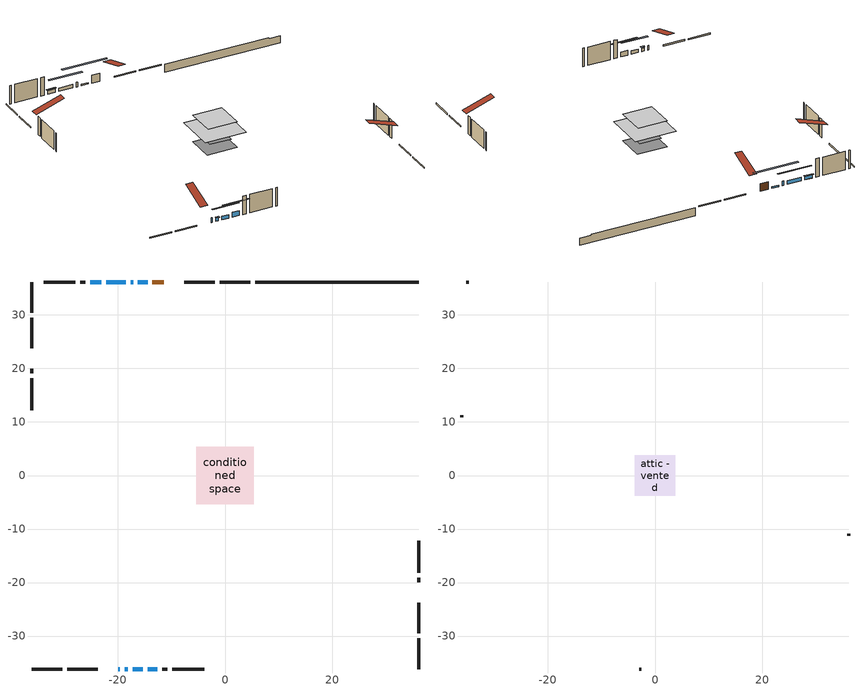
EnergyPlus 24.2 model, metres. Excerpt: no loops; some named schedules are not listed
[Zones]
conditioned space
 floor outside (Floor1 construction): -2.79,-2.79 -2.79,2.79 2.79,2.79 2.79,-2.79 z0.3
 floor adiabatic (AdiabaticFloorConstruction): -5.38,-5.38 -5.38,5.38 5.38,5.38 5.38,-5.38 z2.74
 floor foundation (Slab1 construction): -3.97,-3.65 -3.97,3.65 3.97,3.65 3.97,-3.65 z-1.83
 wall outside (RimJoist1 construction): 4.75,36.16 -0.96,36.16 / -36.16,-36.16 -30.45,-36.16 / -36.16,36.16 -36.16,30.45 / 36.16,-36.16 36.16,-30.45 z0.3:0.6
 wall outside (RimJoist2 construction): -1.89,36.16 -7.61,36.16 / -29.52,-36.16 -23.8,-36.16 / -36.16,29.52 -36.16,23.8 / 36.16,-29.52 36.16,-23.8 z0.3:0.6
 wall outside (AdiabaticWallConstruction 1): -11.42,36.16 -13.55,36.16 z0.3:2.33
 wall outside (AdiabaticWallConstruction): -19.99,-36.16 -19.67,-36.16 / -17.19,36.16 -17.61,36.16 z0.3:1.52; -18.74,-36.16 -18.13,-36.16 / -17.2,-36.16 -15.37,-36.16 / -23.13,36.16 -25.16,36.16 z0.3:1.22; -14.48,36.16 -16.26,36.16 z0.3:0.68; -18.54,36.16 -22.2,36.16 z0.3:1.21; -14.45,-36.16 -12.62,-36.16 z0.3:1.57
 wall outside (Wall1 construction): -26.09,36.16 -27.01,36.16 / -11.69,-36.16 -10.77,-36.16 / -36.16,19.99 -36.16,19.07 / 36.16,-19.99 36.16,-19.07 z0.3:5.18
 wall outside (Wall2 construction): -27.94,36.16 -33.88,36.16 / -9.84,-36.16 -3.89,-36.16 / -36.16,18.14 -36.16,12.19 / 36.16,-18.14 36.16,-12.19 z0.3:5.18
 wall foundation (FoundationWall1 construction): 5.68,36.16,-1.83 5.68,36.16,0.3 33.11,36.16,0.3 33.11,36.16,0.08 36.16,36.16,0.08 36.16,36.16,-1.83
 window (WindowConstruction 5): -19.99,-36.16 -19.67,-36.16 z0.3:1.52
 window (WindowConstruction 4): -18.74,-36.16 -18.13,-36.16 z0.3:1.21
 window (WindowConstruction 7): -14.48,36.16 -16.26,36.16 z0.3:0.68
 window (WindowConstruction 6): -17.19,36.16 -17.61,36.16 z0.3:1.52
 window (WindowConstruction): -18.54,36.16 -22.2,36.16 z0.3:1.21
 window (WindowConstruction 1): -17.2,-36.16 -15.38,-36.16 z0.3:1.21
 window (WindowConstruction 2): -14.45,-36.16 -12.62,-36.16 z0.3:1.57
 window (WindowConstruction 3): -23.13,36.16 -25.16,36.16 z0.3:1.21
 door (Door): -11.42,36.16 -13.55,36.16 z0.3:2.33
 ceiling adiabatic (AdiabaticFloorConstruction): 5.38,-5.38 5.38,5.38 -5.38,5.38 -5.38,-5.38 z2.74
attic - vented
 floor to conditioned space (Floor2 construction Reversed): -3.81,-3.81 -3.81,3.81 3.81,3.81 3.81,-3.81 z5.18
 wall outside (Wall4 construction): -34.81,36.16 -35.23,36.16 / -2.96,-36.16 -2.54,-36.16 / -36.16,11.26 -36.16,10.84 / 36.16,-11.26 36.16,-10.84 z0.3:5.18
 roof outside (Roof1 construction): -10.49,36.16,5.18 -10.49,28.74,7.65 -8.54,28.74,7.65 -8.54,36.16,5.18; -20.92,-36.16,5.18 -20.92,-28.74,7.65 -22.87,-28.74,7.65 -22.87,-36.16,5.18; -36.16,20.92,5.18 -28.74,20.92,7.65 -28.74,22.87,7.65 -36.16,22.87,5.18; 36.16,-20.92,5.18 28.74,-20.92,7.65 28.74,-22.87,7.65 36.16,-22.87,5.18
shading: -17.93,-36.16 -18.94,-36.16 -18.94,-36.57 -17.93,-36.57 z1.42; -21.34,36.16 -9.4,36.16 -9.4,36.57 -21.34,36.57 z5.76; -24.84,36.16 -15.9,36.16 -15.9,36.57 -24.84,36.57 z3.85; -12.74,-36.16 -19.84,-36.16 -19.84,-36.57 -12.74,-36.57 z3.85; -9.98,-36.16 -17.09,-36.16 -17.09,-36.57 -9.98,-36.57 z4.21; -25.36,36.16 -22.93,36.16 -22.93,36.57 -25.36,36.57 z1.42
[Building]
Building 1: Terrain=Suburbs
[Site:Location]
Toronto City Centre_ON: Latitude {deg}=43.63; Longitude {deg}=-79.39; Time Zone {hr}=-5; Elevation {m}=77; Keep Site Location Information=Yes
[Site:GroundTemperature:Shallow]
5.01852, 3.26908, 3.12898, 3.95918, 7.29196, 10.6092, 13.4851, 15.3069, 15.4617, 13.9799, 11.1774, 7.9619
[Site:WaterMainsTemperature]
Calculation Method=Schedule; Temperature Schedule=mains temperature schedule
[Material] Roughness=Rough; Thermal Absorptance=0.9
Name | Thickness {m} | Conductivity {W/m-K} | Density {kg/m3} | Specific Heat {J/kg-K} | Solar Absorptance | Visible Absorptance
asphalt or fiberglass shingles | 0.00635 | 0.162714 | 1121.4 | 1465.45 | 0.4 | 0.4
ceiling stud and cavity | 0.1397 | 0.117536 | 65.682 | 1177.47 | 0.7 | 0.7
concrete 4.0 in. | 0.1016 | 1.803125 | 2242.8 | 837.4 | 0.7 | 0.7
concrete 8.0 in. | 0.2032 | 1.803125 | 2242.8 | 837.4 | 0.7 | 0.7
door material | 0.04445 | 0.053851 | 512.64 | 1214.23 | 0.7 | 0.7
exterior vertical ins | 0.0454343 | 0.029427 | 32.04 | 1214.23 | 0.7 | 0.7
floor covering | 0.0127 | 0.0433444 | 54.468 | 1339.84 | 0.6 | 0.6
floor rigid ins; rim joist rigid ins | 0.051816 | 0.029427 | 32.04 | 1214.23 | 0.7 | 0.7
floor rigid ins 1; wall rigid ins | 0.512978 | 0.029427 | 32.04 | 1214.23 | 0.7 | 0.7
floor stud and cavity | 0.1397 | 0.35706 | 92.3553 | 1139.71 | 0.7 | 0.7
floor stud and cavity 1 | 0.1397 | 1.75129 | 37.0049 | 1207.88 | 0.7 | 0.7
furniture material conditioned space 1 | 0.1524 | 0.115458 | 640.8 | 1214.23 | 0.6 | 0.6
gypsum board | 0.0127 | 0.160291 | 801 | 837.4 | 0.6 | 0.6
gypsum board 1 | 0.0127 | 0.160291 | 801 | 837.4 | 0.7 | 0.7
osb sheathing 0.5 in. | 0.0127 | 0.115458 | 512.64 | 1214.23 | 0.7 | 0.7
osb sheathing 0.75 in. | 0.01905 | 0.115458 | 512.64 | 1214.23 | 0.7 | 0.7
osb sheathing 2.0 in. | 0.0508 | 0.115458 | 512.64 | 1214.23 | 0.7 | 0.7
rim joist stud and cavity | 0.0508 | 0.0451784 | 125.044 | 1163.47 | 0.6 | 0.6
rim joist stud and cavity 1 | 0.0508 | 0.040317 | 125.044 | 1163.47 | 0.6 | 0.6
wall stud and cavity | 0.1397 | 0.0818765 | 139.0536 | 1170.24 | 0.7 | 0.7
wall stud and cavity 1 | 0.1397 | 0.268041 | 139.0536 | 1170.24 | 0.7 | 0.7
wall stud and cavity 2 | 0.0889 | 6.9971 | 50.32683 | 1063.81 | 0.6 | 0.6
wall stud and cavity 3 | 0.0889 | 0.380278 | 52.3479 | 1209.89 | 0.7 | 0.7
wall stud and cavity 4 | 0.0889 | 0.391764 | 83.0341 | 1211.67 | 0.7 | 0.7
wood siding | 0.0254 | 0.102417 | 544.68 | 1172.36 | 0.74 | 0.74
wood siding 1 | 0.00254 | 0.102417 | 544.68 | 1172.36 | 0.74 | 0.74
wood siding 2; wood siding 3; wood siding 4 | 0.0254 | 0.102417 | 544.68 | 1172.36 | 0.7 | 0.7
[WindowMaterial:SimpleGlazingSystem]
Name | U-Factor {W/m2-K} | Solar Heat Gain Coefficient
WindowMaterial | 3.28416 | 0.54
WindowMaterial 1 | 3.28416 | 0.58
WindowMaterial 2 | 3.28813 | 0.6
WindowMaterial 3 | 3.2711 | 0.56
WindowMaterial 4 | 3.26258 | 0.51
WindowMaterial 5 | 6.83007 | 0.72
WindowMaterial 6 | 6.779532 | 0.73
WindowMaterial 7 | 3.23476 | 0.38
[Construction]
AdiabaticFloorConstruction: floor stud and cavity 1, floor rigid ins 1, osb sheathing 0.75 in., floor covering
AdiabaticWallConstruction: wood siding 3, wall rigid ins, wall stud and cavity 3, gypsum board
AdiabaticWallConstruction 1: wood siding 4, wall rigid ins, wall stud and cavity 3, gypsum board
Door: door material
Floor1 construction: floor stud and cavity, floor rigid ins, osb sheathing 0.75 in., floor covering
Floor2 construction Reversed: gypsum board, ceiling stud and cavity
FoundationWall1 construction: concrete 8.0 in., gypsum board 1
furniture construction conditioned space 1: furniture material conditioned space 1
PartitionWallConstruction: gypsum board, wall stud and cavity 4, gypsum board
RimJoist1 construction: wood siding 2, osb sheathing 2.0 in., rim joist stud and cavity
RimJoist2 construction: wood siding 2, rim joist rigid ins, osb sheathing 2.0 in., rim joist stud and cavity 1
Roof1 construction: asphalt or fiberglass shingles
Slab1 construction: concrete 4.0 in.
Wall1 construction: wood siding, osb sheathing 0.5 in., wall stud and cavity, gypsum board
Wall2 construction: wood siding, osb sheathing 0.5 in., wall stud and cavity 1, gypsum board
Wall4 construction: wood siding 1, wall stud and cavity 2
WindowConstruction: WindowMaterial
WindowConstruction 1: WindowMaterial 1
WindowConstruction 2: WindowMaterial 2
WindowConstruction 3: WindowMaterial 3
WindowConstruction 4: WindowMaterial 4
WindowConstruction 5: WindowMaterial 5
WindowConstruction 6: WindowMaterial 6
WindowConstruction 7: WindowMaterial 7
[Zone] Multiplier=1; Part of Total Floor Area=Yes
Name | Volume {m3}
attic - vented | 23.2624
conditioned space | 434.7
[Space]
Name | Zone | Volume {m3}
attic - vented 1 | attic - vented | 23.2624
conditioned space 1 | conditioned space | 434.7
[ZoneInfiltration:EffectiveLeakageArea]
infil attic - vented 1: Zone or Space=attic - vented 1; Schedule=Always On Discrete; Effective Air Leakage Area {cm2}=2440.84; Stack Coefficient=0.00051102; Wind Coefficient=1.52735e-05
[ZoneMixing]
whole house fan mix: Zone or Space=attic - vented; Schedule=Always On Continuous; Design Flow Rate Calculation Method=Flow/Zone; Design Flow Rate {m3/s}=0; Source Zone or Space=conditioned space
[SurfaceProperty:ExposedFoundationPerimeter]
Slab1: Exposed Perimeter Calculation Method=TotalExposedPerimeter; Total Exposed Perimeter {m}=30.481
[InternalMass] Zone or ZoneList=conditioned space; Space or SpaceList=conditioned space 1
Name | Construction | Surface Area {m2}
furniture mass conditioned space 1 | furniture construction conditioned space 1 | 82.0361
partition wall mass | PartitionWallConstruction | 205.09
[Lights]
interior lighting: Zone or ZoneList or Space or SpaceList=conditioned space 1; Schedule=interior lighting schedule; Design Level Calculation Method=LightingLevel; Lighting Level {W}=343.2; Return Air Fraction=0; Fraction Radiant=0.6; Fraction Visible=0.2; Fraction Replaceable=1
[People]
occupants: Zone or ZoneList or Space or SpaceList=conditioned space 1; Number of People Schedule=occupants schedule; Number of People Calculation Method=People; Number of People=3; Fraction Radiant=0.314171; Sensible Heat Fraction=0.56303; Activity Level Schedule=occupants activity schedule; Carbon Dioxide Generation Rate {m3/s-W}=0; Enable ASHRAE 55 Comfort Warnings=No; Mean Radiant Temperature Calculation Type=EnclosureAveraged
[ElectricEquipment] Zone or ZoneList or Space or SpaceList=conditioned space 1; Design Level Calculation Method=EquipmentLevel
Name | Schedule | Design Level {W} | Fraction Latent | Fraction Radiant | Fraction Lost
clothes dryer | clothes dryer schedule | 140.772 | 0.015 | 0.081 | 0.85
clothes washer | clothes washer schedule | 32.1985 | 0.03 | 0.162 | 0.7
cooking range | cooking range schedule | 215.147 | 0.08 | 0.432 | 0.2
dishwasher | dishwasher schedule | 66.8632 | 0.3 | 0.18 | 0.4
fridge | fridge schedule | 72.9452 | 0 | 0.6 | 0
mech vent bath fan 0 | mech vent bath fan 0 schedule | 50.2 | 0 | 0 | 1
mech vent house fan | mech vent house fan schedule | 0 | 0 | 0 | 1
mech vent house fan cfis | mech vent house fan cfis schedule | 0 | 0 | 0 | 0
mech vent range fan 0 | mech vent range fan 0 schedule | 57 | 0 | 0 | 1
misc plug loads | misc plug loads schedule | 494.7 | 0.045 | 0.513 | 0.1
whole house fan | Always On Discrete | 0 | 0 | 0 | 1
[OtherEquipment] Zone or ZoneList or Space or SpaceList=conditioned space 1; Design Level Calculation Method=EquipmentLevel
Name | Fuel Type | Schedule | Design Level {W} | Fraction Latent | Fraction Radiant | Fraction Lost
clothes dryer 1 | Electricity | clothes dryer schedule | 0 | 0.015 | 0.081 | 0.85
cooking range 1 | Electricity | cooking range schedule | 0 | 0.08 | 0.432 | 0.2
general water use latent | None | general water use schedule | 62.594 | 1 | 0 | 0
general water use sensible | None | general water use schedule | -61.6891 | 0 | 0.6 | 0
mech vent house fan latent load | None | Always On Discrete | 0 | 1 | 0 | 0
mech vent house fan sensible load | None | Always On Discrete | 0 | 0 | 0 | 0
water heater energy adjustment1 | NaturalGas | Always On Discrete | 0.01 | 0 | 0 | 1
[ZoneInfiltration:DesignFlowRate] Zone or ZoneList or Space or SpaceList=conditioned space 1; Schedule=Always On Discrete; Design Flow Rate Calculation Method=Flow/Zone; Design Flow Rate {m3/s}=0
infil flow; natural vent flow; whole house fan flow
[AvailabilityManager:Scheduled]
central ac and furnace airloop Availability Manager: Schedule=Always On Discrete
[Foundation:Kiva]
Foundation Kiva 1: Initial Indoor Air Temperature {C}=18; Wall Height Above Grade {m}=0.300015; Wall Depth Below Slab {m}=0.2032; Custom Block Material Name 1=exterior vertical ins; Custom Block Depth 1 {m}=2.13; Custom Block X Position 1 {m}=0.2159; Custom Block Z Position 1 {m}=0
[Foundation:Kiva:Settings]
Soil Conductivity {W/m-K}=0.849921; Soil Density {kg/m3}=1842.3; Soil Specific Heat {J/kg-K}=418.7; Ground Solar Absorptivity=0.9; Ground Thermal Absorptivity=0.9; Ground Surface Roughness {m}=0.03; Far-Field Width {m}=40; Deep-Ground Boundary Condition=ZeroFlux; Deep-Ground Depth {m}=40; Minimum Cell Dimension {m}=0.2; Maximum Cell Growth Coefficient=3; Simulation Timestep=Timestep
[Exterior:Lights]
exterior lighting: Schedule=exterior lighting schedule; Design Level {W}=75.6
[EnergyManagementSystem:GlobalVariable]
central_ac_and_furnace_airloop_Fan_RTF
infil_program_Qfan
infil_program_Qinf
natural_vent_program_Qnv
natural_vent_program_Qwhf
[EnergyManagementSystem:Sensor]
Name | Output:Variable or Output:Meter Index Key | Output:Variable or Output:Meter
airflow_gain | infil flow | Infiltration Sensible Heat Gain Energy
airflow_gain_1 | natural vent flow | Infiltration Sensible Heat Gain Energy
airflow_gain_2 | whole house fan flow | Infiltration Sensible Heat Gain Energy
airflow_loss | infil flow | Infiltration Sensible Heat Loss Energy
airflow_loss_1 | natural vent flow | Infiltration Sensible Heat Loss Energy
airflow_loss_2 | whole house fan flow | Infiltration Sensible Heat Loss Energy
clg_load_cond |  | Cooling:EnergyTransfer:Zone:CONDITIONED SPACE
clg_sp_s; clg_sp_s_1 | cooling setpoint | Schedule Value
clothes_dryer_exhaust_0_sch_s | clothes dryer exhaust 0 schedule | Schedule Value
cool_season | cooling season schedule | Schedule Value
htg_load_cond |  | Heating:EnergyTransfer:Zone:CONDITIONED SPACE
htg_sp_s; htg_sp_s_1 | heating setpoint | Schedule Value
ig_ee_conv | clothes dryer | Electric Equipment Convective Heating Energy
ig_ee_conv_2 | cooking range | Electric Equipment Convective Heating Energy
ig_ee_conv_4 | fridge | Electric Equipment Convective Heating Energy
ig_ee_conv_5 | misc plug loads | Electric Equipment Convective Heating Energy
ig_ee_conv_6 | whole house fan | Electric Equipment Convective Heating Energy
ig_ee_rad | clothes dryer | Electric Equipment Radiant Heating Energy
ig_ee_rad_2 | cooking range | Electric Equipment Radiant Heating Energy
ig_ee_rad_4 | fridge | Electric Equipment Radiant Heating Energy
ig_ee_rad_5 | misc plug loads | Electric Equipment Radiant Heating Energy
ig_ee_rad_6 | whole house fan | Electric Equipment Radiant Heating Energy
ig_lgt_conv | interior lighting | Lights Convective Heating Energy
ig_lgt_rad | interior lighting | Lights Radiant Heating Energy
ig_lgt_vis | interior lighting | Lights Visible Radiation Heating Energy
ig_oe_conv | clothes dryer 1 | Other Equipment Convective Heating Energy
ig_oe_conv_1 | cooking range 1 | Other Equipment Convective Heating Energy
ig_oe_conv_2 | general water use latent | Other Equipment Convective Heating Energy
ig_oe_conv_3 | general water use sensible | Other Equipment Convective Heating Energy
ig_oe_conv_4 | water heater energy adjustment1 | Other Equipment Convective Heating Energy
ig_oe_rad | clothes dryer 1 | Other Equipment Radiant Heating Energy
ig_oe_rad_1 | cooking range 1 | Other Equipment Radiant Heating Energy
ig_oe_rad_2 | general water use latent | Other Equipment Radiant Heating Energy
ig_oe_rad_3 | general water use sensible | Other Equipment Radiant Heating Energy
ig_oe_rad_4 | water heater energy adjustment1 | Other Equipment Radiant Heating Energy
ig_ppl_conv | occupants | People Convective Heating Energy
ig_ppl_rad | occupants | People Radiant Heating Energy
im_conv | furniture mass conditioned space 1 | Surface Inside Face Convection Heat Gain Energy
im_conv_1 | partition wall mass | Surface Inside Face Convection Heat Gain Energy
im_ig | furniture mass conditioned space 1 | Surface Inside Face Internal Gains Radiation Heat Gain Energy
im_ig_1 | partition wall mass | Surface Inside Face Internal Gains Radiation Heat Gain Energy
im_lgt | furniture mass conditioned space 1 | Surface Inside Face Lights Radiation Heat Gain Energy
im_lgt_1 | partition wall mass | Surface Inside Face Lights Radiation Heat Gain Energy
im_sol | furniture mass conditioned space 1 | Surface Inside Face Solar Radiation Heat Gain Energy
im_sol_1 | partition wall mass | Surface Inside Face Solar Radiation Heat Gain Energy
im_surf | furniture mass conditioned space 1 | Surface Inside Face Net Surface Thermal Radiation Heat Gain Energy
im_surf_1 | partition wall mass | Surface Inside Face Net Surface Thermal Radiation Heat Gain Energy
mech_vent_bath_fan_0_sch_s | mech vent bath fan 0 schedule | Schedule Value
mech_vent_range_fan_0_sch_s | mech vent range fan 0 schedule | Schedule Value
mv_conv | mech vent bath fan 0 | Electric Equipment Convective Heating Energy
mv_conv_1 | mech vent house fan | Electric Equipment Convective Heating Energy
mv_conv_2 | mech vent house fan cfis | Electric Equipment Convective Heating Energy
mv_conv_3 | mech vent range fan 0 | Electric Equipment Convective Heating Energy
mv_conv_4 | mech vent house fan latent load | Other Equipment Convective Heating Energy
mv_conv_5 | mech vent house fan sensible load | Other Equipment Convective Heating Energy
mv_rad | mech vent bath fan 0 | Electric Equipment Radiant Heating Energy
mv_rad_1 | mech vent house fan | Electric Equipment Radiant Heating Energy
mv_rad_2 | mech vent house fan cfis | Electric Equipment Radiant Heating Energy
mv_rad_3 | mech vent range fan 0 | Electric Equipment Radiant Heating Energy
mv_rad_4 | mech vent house fan latent load | Other Equipment Radiant Heating Energy
mv_rad_5 | mech vent house fan sensible load | Other Equipment Radiant Heating Energy
natural_vent_s | natural vent schedule | Schedule Value
out_pb_s |  | Site Outdoor Air Barometric Pressure
out_wt_s |  | Site Outdoor Air Humidity Ratio
site_vw_s |  | Site Wind Speed
ss_back_out | Window1 | Surface Window Shortwave from Zone Back Out Window Heat Transfer Rate
ss_back_out_1 | Window10 | Surface Window Shortwave from Zone Back Out Window Heat Transfer Rate
ss_back_out_2 | Window11 | Surface Window Shortwave from Zone Back Out Window Heat Transfer Rate
ss_back_out_3 | Window2 | Surface Window Shortwave from Zone Back Out Window Heat Transfer Rate
ss_back_out_4 | Window3 | Surface Window Shortwave from Zone Back Out Window Heat Transfer Rate
ss_back_out_5 | Window6 | Surface Window Shortwave from Zone Back Out Window Heat Transfer Rate
ss_back_out_6 | Window7 | Surface Window Shortwave from Zone Back Out Window Heat Transfer Rate
ss_back_out_7 | Window8 | Surface Window Shortwave from Zone Back Out Window Heat Transfer Rate
ss_conv | Door1 | Surface Inside Face Convection Heat Gain Energy
ss_conv_1 | Window1 | Surface Inside Face Convection Heat Gain Energy
ss_conv_2 | Window10 | Surface Inside Face Convection Heat Gain Energy
ss_conv_3 | Window11 | Surface Inside Face Convection Heat Gain Energy
ss_conv_4 | Window2 | Surface Inside Face Convection Heat Gain Energy
ss_conv_5 | Window3 | Surface Inside Face Convection Heat Gain Energy
ss_conv_6 | Window6 | Surface Inside Face Convection Heat Gain Energy
ss_conv_7 | Window7 | Surface Inside Face Convection Heat Gain Energy
ss_conv_8 | Window8 | Surface Inside Face Convection Heat Gain Energy
ss_ig | Door1 | Surface Inside Face Internal Gains Radiation Heat Gain Energy
ss_ig_1 | Window1 | Surface Inside Face Internal Gains Radiation Heat Gain Energy
ss_ig_2 | Window10 | Surface Inside Face Internal Gains Radiation Heat Gain Energy
ss_ig_3 | Window11 | Surface Inside Face Internal Gains Radiation Heat Gain Energy
ss_ig_4 | Window2 | Surface Inside Face Internal Gains Radiation Heat Gain Energy
ss_ig_5 | Window3 | Surface Inside Face Internal Gains Radiation Heat Gain Energy
ss_ig_6 | Window6 | Surface Inside Face Internal Gains Radiation Heat Gain Energy
ss_ig_7 | Window7 | Surface Inside Face Internal Gains Radiation Heat Gain Energy
ss_ig_8 | Window8 | Surface Inside Face Internal Gains Radiation Heat Gain Energy
ss_lgt | Door1 | Surface Inside Face Lights Radiation Heat Gain Energy
ss_sol | Door1 | Surface Inside Face Solar Radiation Heat Gain Energy
ss_surf | Door1 | Surface Inside Face Net Surface Thermal Radiation Heat Gain Energy
ss_surf_1 | Window1 | Surface Inside Face Net Surface Thermal Radiation Heat Gain Energy
ss_surf_2 | Window10 | Surface Inside Face Net Surface Thermal Radiation Heat Gain Energy
ss_surf_3 | Window11 | Surface Inside Face Net Surface Thermal Radiation Heat Gain Energy
ss_surf_4 | Window2 | Surface Inside Face Net Surface Thermal Radiation Heat Gain Energy
ss_surf_5 | Window3 | Surface Inside Face Net Surface Thermal Radiation Heat Gain Energy
ss_surf_6 | Window6 | Surface Inside Face Net Surface Thermal Radiation Heat Gain Energy
ss_surf_7 | Window7 | Surface Inside Face Net Surface Thermal Radiation Heat Gain Energy
ss_surf_8 | Window8 | Surface Inside Face Net Surface Thermal Radiation Heat Gain Energy
ss_trans_in | Window1 | Surface Window Transmitted Solar Radiation Rate
ss_trans_in_1 | Window10 | Surface Window Transmitted Solar Radiation Rate
ss_trans_in_2 | Window11 | Surface Window Transmitted Solar Radiation Rate
ss_trans_in_3 | Window2 | Surface Window Transmitted Solar Radiation Rate
ss_trans_in_4 | Window3 | Surface Window Transmitted Solar Radiation Rate
ss_trans_in_5 | Window6 | Surface Window Transmitted Solar Radiation Rate
ss_trans_in_6 | Window7 | Surface Window Transmitted Solar Radiation Rate
ss_trans_in_7 | Window8 | Surface Window Transmitted Solar Radiation Rate
ss_trans_out | Window1 | Surface Inside Face Initial Transmitted Diffuse Transmitted Out Window Solar Radiation Rate
ss_trans_out_1 | Window10 | Surface Inside Face Initial Transmitted Diffuse Transmitted Out Window Solar Radiation Rate
ss_trans_out_2 | Window11 | Surface Inside Face Initial Transmitted Diffuse Transmitted Out Window Solar Radiation Rate
ss_trans_out_3 | Window2 | Surface Inside Face Initial Transmitted Diffuse Transmitted Out Window Solar Radiation Rate
ss_trans_out_4 | Window3 | Surface Inside Face Initial Transmitted Diffuse Transmitted Out Window Solar Radiation Rate
ss_trans_out_5 | Window6 | Surface Inside Face Initial Transmitted Diffuse Transmitted Out Window Solar Radiation Rate
ss_trans_out_6 | Window7 | Surface Inside Face Initial Transmitted Diffuse Transmitted Out Window Solar Radiation Rate
ss_trans_out_7 | Window8 | Surface Inside Face Initial Transmitted Diffuse Transmitted Out Window Solar Radiation Rate
s_conv | Floor1 | Surface Inside Face Convection Heat Gain Energy
s_conv_1 | Floor2 | Surface Inside Face Convection Heat Gain Energy
s_conv_10 | RimJoist2:180 | Surface Inside Face Convection Heat Gain Energy
s_conv_11 | RimJoist2:270 | Surface Inside Face Convection Heat Gain Energy
s_conv_12 | RimJoist2:90 | Surface Inside Face Convection Heat Gain Energy
s_conv_13 | Slab1 | Surface Inside Face Convection Heat Gain Energy
s_conv_14 | Wall1:0 | Surface Inside Face Convection Heat Gain Energy
s_conv_15 | Wall1:180 | Surface Inside Face Convection Heat Gain Energy
s_conv_16 | Wall1:270 | Surface Inside Face Convection Heat Gain Energy
s_conv_17 | Wall1:90 | Surface Inside Face Convection Heat Gain Energy
s_conv_18 | Wall2:0 | Surface Inside Face Convection Heat Gain Energy
s_conv_19 | Wall2:180 | Surface Inside Face Convection Heat Gain Energy
s_conv_2 | FoundationWall1 | Surface Inside Face Convection Heat Gain Energy
s_conv_20 | Wall2:270 | Surface Inside Face Convection Heat Gain Energy
s_conv_21 | Wall2:90 | Surface Inside Face Convection Heat Gain Energy
s_conv_3 | inferred conditioned ceiling | Surface Inside Face Convection Heat Gain Energy
s_conv_4 | inferred conditioned floor | Surface Inside Face Convection Heat Gain Energy
s_conv_5 | RimJoist1:0 | Surface Inside Face Convection Heat Gain Energy
s_conv_6 | RimJoist1:180 | Surface Inside Face Convection Heat Gain Energy
s_conv_7 | RimJoist1:270 | Surface Inside Face Convection Heat Gain Energy
s_conv_8 | RimJoist1:90 | Surface Inside Face Convection Heat Gain Energy
s_conv_9 | RimJoist2:0 | Surface Inside Face Convection Heat Gain Energy
s_ig | Floor1 | Surface Inside Face Internal Gains Radiation Heat Gain Energy
s_ig_1 | Floor2 | Surface Inside Face Internal Gains Radiation Heat Gain Energy
s_ig_10 | RimJoist2:180 | Surface Inside Face Internal Gains Radiation Heat Gain Energy
s_ig_11 | RimJoist2:270 | Surface Inside Face Internal Gains Radiation Heat Gain Energy
s_ig_12 | RimJoist2:90 | Surface Inside Face Internal Gains Radiation Heat Gain Energy
s_ig_13 | Slab1 | Surface Inside Face Internal Gains Radiation Heat Gain Energy
s_ig_14 | Wall1:0 | Surface Inside Face Internal Gains Radiation Heat Gain Energy
s_ig_15 | Wall1:180 | Surface Inside Face Internal Gains Radiation Heat Gain Energy
s_ig_16 | Wall1:270 | Surface Inside Face Internal Gains Radiation Heat Gain Energy
s_ig_17 | Wall1:90 | Surface Inside Face Internal Gains Radiation Heat Gain Energy
s_ig_18 | Wall2:0 | Surface Inside Face Internal Gains Radiation Heat Gain Energy
s_ig_19 | Wall2:180 | Surface Inside Face Internal Gains Radiation Heat Gain Energy
s_ig_2 | FoundationWall1 | Surface Inside Face Internal Gains Radiation Heat Gain Energy
s_ig_20 | Wall2:270 | Surface Inside Face Internal Gains Radiation Heat Gain Energy
